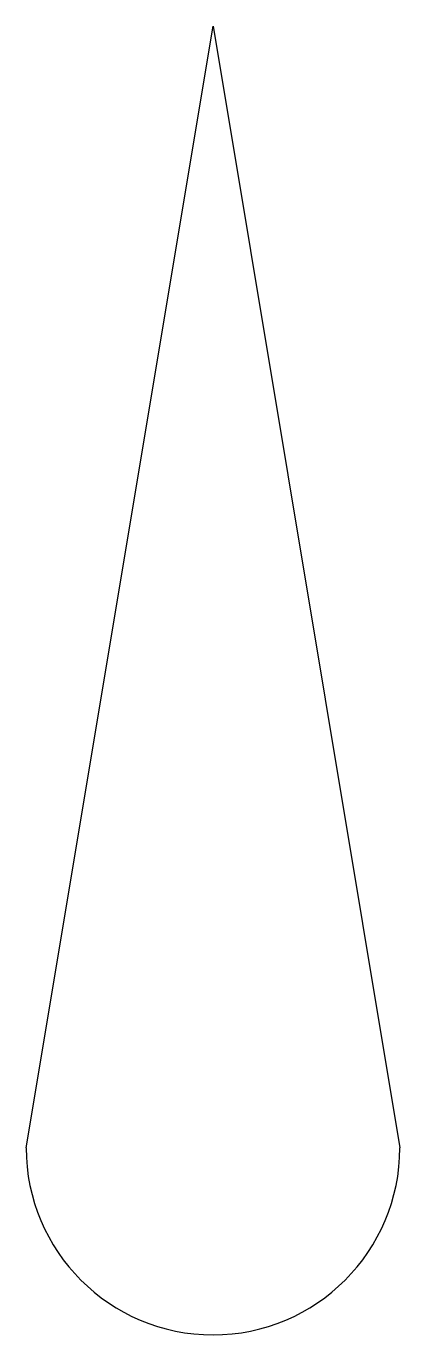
# Model space of a CAD drawing. Header units: centimetres. Extents: x -100 to 100, y -100 to 600.
import ezdxf

# ---------------------------------------------------------------- set-up
doc = ezdxf.new("R2010")
doc.units = ezdxf.units.CM
doc.layers.add('Minutero', color=200, linetype='Continuous', lineweight=30)

msp = doc.modelspace()

# ---------------------------------------------------------------- linework, layer by layer
at = {"layer": 'Minutero'}
for p, q in [((-100, 0), (0, 600)), ((0, 600), (100, 0))]:
    msp.add_line(p, q, dxfattribs=at)
msp.add_arc((0, 0), 100, 180, 0, dxfattribs=at)

doc.saveas('drawing.dxf')
